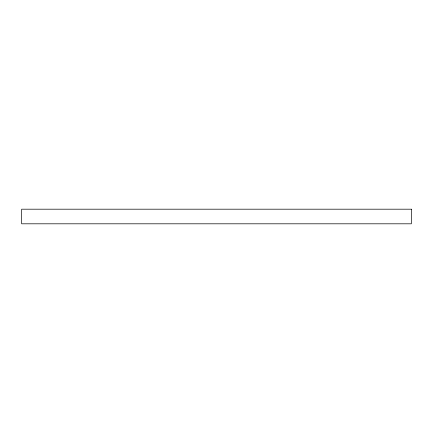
<?xml version="1.0" encoding="UTF-8"?>
<svg xmlns="http://www.w3.org/2000/svg" width="433" height="433" viewBox="0 0 433 433"><rect width="100%" height="100%" fill="white"/><g stroke="black" fill="none" stroke-linecap="round" stroke-linejoin="round"><path stroke-width="0.65" d="M411.35 209.193L21.65 209.193L21.65 223.807L411.35 223.807L411.35 209.193"/></g></svg>
